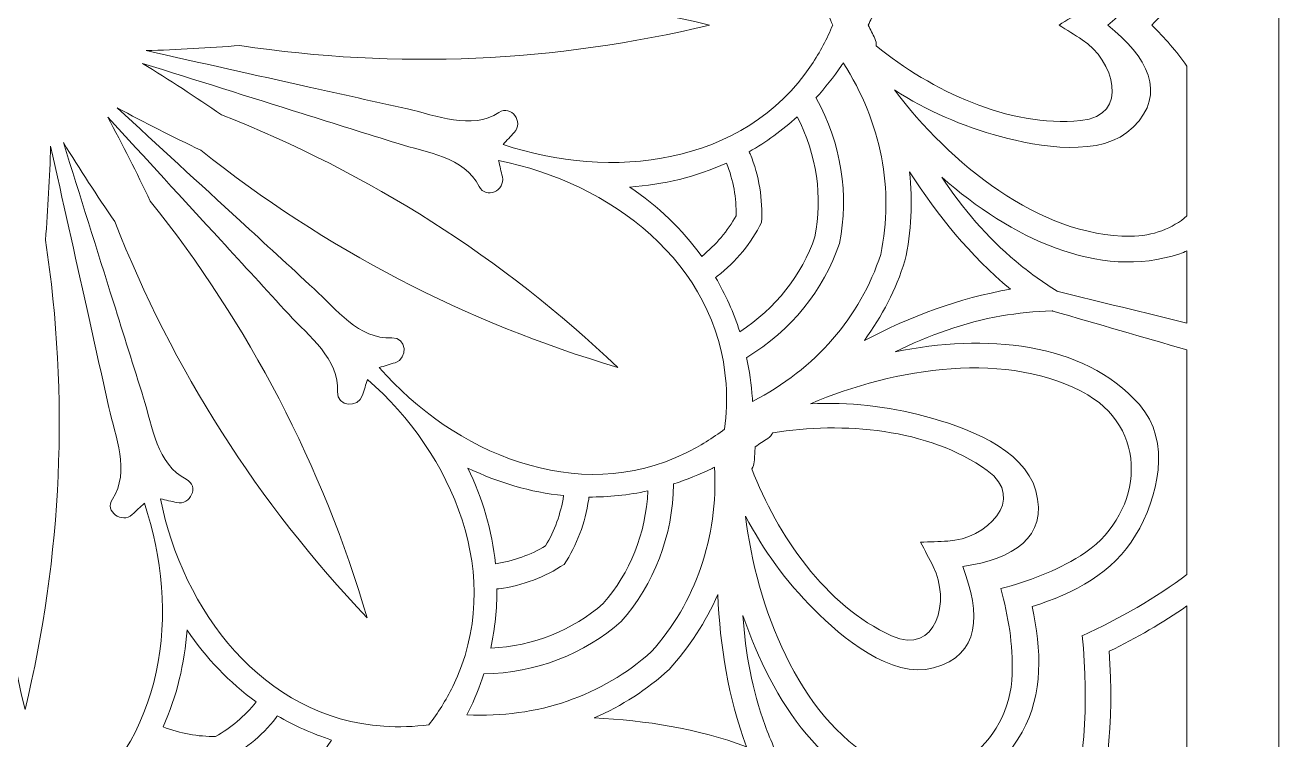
# Model space of a CAD drawing. Extents: x -175 to 692, y -400 to 112.
# Drawn here: x 406.6 to 488.4, y -159.9 to -113.3 of the extents above; entities that cross this region are included whole.
import ezdxf

# ---------------------------------------------------------------- set-up
doc = ezdxf.new("R2010")
doc.units = 0
doc.header["$MEASUREMENT"] = 0
doc.layers.add('Layer 1', color=7, linetype='Continuous', lineweight=0)

msp = doc.modelspace()

# ---------------------------------------------------------------- linework, layer by layer
at = {"layer": 'Layer 1'}
for points, knots in [([(477.9548339843749, -31.52850341796875), (477.9548339843749, -31.52850341796875), (476.6378173828124, -31.52850341796875), (476.6378173828124, -31.52850341796875), (476.6378173828124, -31.52850341796875), (471.6751708984374, -31.52850341796875), (471.6751708984374, -31.52850341796875), (471.6751708984374, -31.52850341796875), (470.9760131835937, -31.52850341796875), (470.9760131835937, -31.52850341796875), (470.9760131835937, -31.52850341796875), (465.9009399414062, -31.52850341796875), (465.9009399414062, -31.52850341796875), (465.9009399414062, -31.52850341796875), (464.5816040039062, -31.52850341796875), (464.5816040039062, -31.52850341796875), (464.5816040039062, -31.52850341796875), (464.1192016601562, -31.52850341796875), (464.1192016601562, -31.52850341796875), (464.1192016601562, -31.52850341796875), (462.3040161132812, -31.52850341796875), (462.3040161132812, -31.52850341796875), (462.3040161132812, -31.52850341796875), (461.60302734375, -31.52850341796875), (461.60302734375, -31.52850341796875), (461.60302734375, -31.52850341796875), (460.1153564453125, -31.52850341796875), (460.1153564453125, -31.52850341796875), (460.1153564453125, -31.52850341796875), (448.224853515625, -31.52850341796875), (448.224853515625, -31.52850341796875), (448.224853515625, -31.52850341796875), (445.6570434570312, -31.52850341796875), (445.6570434570312, -31.52850341796875), (445.6570434570312, -31.52850341796875), (437.7410278320312, -31.52850341796875), (437.7410278320312, -31.52850341796875), (437.7410278320312, -31.52850341796875), (431.7557373046875, -31.52850341796875), (431.7557373046875, -31.52850341796875), (431.7557373046875, -31.52850341796875), (429.1141967773437, -31.52850341796875), (429.1141967773437, -31.52850341796875), (429.1141967773437, -31.52850341796875), (427.935546875, -31.52850341796875), (427.935546875, -31.52850341796875), (427.935546875, -31.52850341796875), (426.8157348632812, -31.52850341796875), (426.8157348632812, -31.52850341796875), (426.8157348632812, -31.52850341796875), (424.8716430664062, -31.52850341796875), (424.8716430664062, -31.52850341796875), (424.8716430664062, -31.52850341796875), (409.9508666992187, -31.52850341796875), (409.9508666992187, -31.52850341796875), (409.9508666992187, -31.52850341796875), (406.7953491210937, -31.52850341796875), (406.7953491210937, -31.52850341796875), (406.7953491210937, -31.52850341796875), (406.4332885742187, -31.52850341796875), (406.4332885742187, -31.52850341796875), (406.4332885742187, -31.52850341796875), (403.27783203125, -31.52850341796875), (403.27783203125, -31.52850341796875), (403.27783203125, -31.52850341796875), (388.3571166992187, -31.52850341796875), (388.3571166992187, -31.52850341796875), (388.3571166992187, -31.52850341796875), (386.4130249023438, -31.52850341796875), (386.4130249023438, -31.52850341796875), (386.4130249023438, -31.52850341796875), (385.2931518554687, -31.52850341796875), (385.2931518554687, -31.52850341796875), (385.2931518554687, -31.52850341796875), (384.114501953125, -31.52850341796875), (384.114501953125, -31.52850341796875), (384.114501953125, -31.52850341796875), (381.472900390625, -31.52850341796875), (381.472900390625, -31.52850341796875), (381.472900390625, -31.52850341796875), (375.4876098632812, -31.52850341796875), (375.4876098632812, -31.52850341796875), (375.4876098632812, -31.52850341796875), (367.5716552734375, -31.52850341796875), (367.5716552734375, -31.52850341796875), (367.5716552734375, -31.52850341796875), (365.0037841796875, -31.52850341796875), (365.0037841796875, -31.52850341796875), (365.0037841796875, -31.52850341796875), (353.1133422851563, -31.52850341796875), (353.1133422851563, -31.52850341796875), (353.1133422851563, -31.52850341796875), (351.6256713867187, -31.52850341796875), (351.6256713867187, -31.52850341796875), (351.6256713867187, -31.52850341796875), (350.9246215820312, -31.52850341796875), (350.9246215820312, -31.52850341796875), (350.9246215820312, -31.52850341796875), (349.1094360351563, -31.52850341796875), (349.1094360351563, -31.52850341796875), (349.1094360351563, -31.52850341796875), (348.6470336914063, -31.52850341796875), (348.6470336914063, -31.52850341796875), (348.6470336914063, -31.52850341796875), (347.3279418945312, -31.52850341796875), (347.3279418945312, -31.52850341796875), (347.3279418945312, -31.52850341796875), (342.2523803710938, -31.52850341796875), (342.2523803710938, -31.52850341796875), (342.2523803710938, -31.52850341796875), (341.5540771484375, -31.52850341796875), (341.5540771484375, -31.52850341796875), (341.5540771484375, -31.52850341796875), (336.590576171875, -31.52850341796875), (336.590576171875, -31.52850341796875), (336.590576171875, -31.52850341796875), (335.2736206054688, -31.52850341796875), (335.2736206054688, -31.52850341796875), (335.2736206054688, -31.52850341796875), (324.8226318359375, -31.52850341796875), (324.8226318359375, -31.52850341796875), (324.8226318359375, -31.52850341796875), (324.8226318359375, -41.98126220703125), (324.8226318359375, -41.98126220703125), (324.8226318359375, -41.98126220703125), (324.8226318359375, -43.29833984375), (324.8226318359375, -43.29833984375), (324.8226318359375, -43.29833984375), (324.8226318359375, -48.26263427734375), (324.8226318359375, -48.26263427734375), (324.8226318359375, -48.26263427734375), (324.8226318359375, -48.95550537109375), (324.8226318359375, -48.95550537109375), (324.8226318359375, -48.95550537109375), (324.8226318359375, -54.03546142578125), (324.8226318359375, -54.03546142578125), (324.8226318359375, -54.03546142578125), (324.8226318359375, -55.363525390625), (324.8226318359375, -55.363525390625), (324.8226318359375, -55.363525390625), (324.8226318359375, -55.8160400390625), (324.8226318359375, -55.8160400390625), (324.8226318359375, -55.8160400390625), (324.8226318359375, -57.63134765625), (324.8226318359375, -57.63134765625), (324.8226318359375, -57.63134765625), (324.8226318359375, -58.333740234375), (324.8226318359375, -58.333740234375), (324.8226318359375, -58.333740234375), (324.8226318359375, -59.8214111328125), (324.8226318359375, -59.8214111328125), (324.8226318359375, -59.8214111328125), (324.8226318359375, -71.71142578125), (324.8226318359375, -71.71142578125), (324.8226318359375, -71.71142578125), (324.8226318359375, -74.27880859375), (324.8226318359375, -74.27880859375), (324.8226318359375, -74.27880859375), (324.8226318359375, -82.191162109375), (324.8226318359375, -82.191162109375), (324.8226318359375, -82.191162109375), (324.8226318359375, -88.18408203125001), (324.8226318359375, -88.18408203125001), (324.8226318359375, -88.18408203125001), (324.8226318359375, -90.822265625), (324.8226318359375, -90.822265625), (324.8226318359375, -90.822265625), (324.8226318359375, -92.00097656249999), (324.8226318359375, -92.00097656249999), (324.8226318359375, -92.00097656249999), (324.8226318359375, -93.11944580078124), (324.8226318359375, -93.11944580078124), (324.8226318359375, -93.11944580078124), (324.8226318359375, -95.06341552734374), (324.8226318359375, -95.06341552734374), (324.8226318359375, -95.06341552734374), (324.8226318359375, -109.98779296875), (324.8226318359375, -109.98779296875), (324.8226318359375, -109.98779296875), (324.8226318359375, -113.1428833007812), (324.8226318359375, -113.1428833007812), (324.8226318359375, -113.1428833007812), (324.8226318359375, -113.5004272460937), (324.8226318359375, -113.5004272460937), (324.8226318359375, -113.5004272460937), (324.8226318359375, -116.6556396484375), (324.8226318359375, -116.6556396484375), (324.8226318359375, -116.6556396484375), (324.8226318359375, -131.5799560546875), (324.8226318359375, -131.5799560546875), (324.8226318359375, -131.5799560546875), (324.8226318359375, -133.5239868164062), (324.8226318359375, -133.5239868164062), (324.8226318359375, -133.5239868164062), (324.8226318359375, -134.6424560546875), (324.8226318359375, -134.6424560546875), (324.8226318359375, -134.6424560546875), (324.8226318359375, -135.8212280273437), (324.8226318359375, -135.8212280273437), (324.8226318359375, -135.8212280273437), (324.8226318359375, -138.4593505859375), (324.8226318359375, -138.4593505859375), (324.8226318359375, -138.4593505859375), (324.8226318359375, -144.4522094726562), (324.8226318359375, -144.4522094726562), (324.8226318359375, -144.4522094726562), (324.8226318359375, -152.3645629882812), (324.8226318359375, -152.3645629882812), (324.8226318359375, -152.3645629882812), (324.8226318359375, -154.9320068359375), (324.8226318359375, -154.9320068359375), (324.8226318359375, -154.9320068359375), (324.8226318359375, -166.822021484375), (324.8226318359375, -166.822021484375), (324.8226318359375, -166.822021484375), (324.8226318359375, -168.3095703125), (324.8226318359375, -168.3095703125), (324.8226318359375, -168.3095703125), (324.8226318359375, -169.0120849609375), (324.8226318359375, -169.0120849609375), (324.8226318359375, -169.0120849609375), (324.8226318359375, -170.8272094726562), (324.8226318359375, -170.8272094726562), (324.8226318359375, -170.8272094726562), (324.8226318359375, -171.2891845703125), (324.8226318359375, -171.2891845703125), (324.8226318359375, -171.2891845703125), (324.8226318359375, -172.6072998046875), (324.8226318359375, -172.6072998046875), (324.8226318359375, -172.6072998046875), (324.8226318359375, -177.6876831054687), (324.8226318359375, -177.6876831054687), (324.8226318359375, -177.6876831054687), (324.8226318359375, -178.380615234375), (324.8226318359375, -178.380615234375), (324.8226318359375, -178.380615234375), (324.8226318359375, -183.34521484375), (324.8226318359375, -183.34521484375), (324.8226318359375, -183.34521484375), (324.8226318359375, -184.6723022460937), (324.8226318359375, -184.6723022460937), (324.8226318359375, -184.6723022460937), (324.8226318359375, -195.1185302734375), (324.8226318359375, -195.1185302734375), (324.8226318359375, -195.1185302734375), (335.273681640625, -195.1185302734375), (335.273681640625, -195.1185302734375), (335.273681640625, -195.1185302734375), (336.590576171875, -195.1185302734375), (336.590576171875, -195.1185302734375), (336.590576171875, -195.1185302734375), (341.551025390625, -195.1185302734375), (341.551025390625, -195.1185302734375), (341.551025390625, -195.1185302734375), (342.2598266601562, -195.1185302734375), (342.2598266601562, -195.1185302734375), (342.2598266601562, -195.1185302734375), (347.3278198242188, -195.1185302734375), (347.3278198242188, -195.1185302734375), (347.3278198242188, -195.1185302734375), (348.6467895507812, -195.1185302734375), (348.6467895507812, -195.1185302734375), (348.6467895507812, -195.1185302734375), (349.1112060546875, -195.1185302734375), (349.1112060546875, -195.1185302734375), (349.1112060546875, -195.1185302734375), (350.9263305664063, -195.1185302734375), (350.9263305664063, -195.1185302734375), (350.9263305664063, -195.1185302734375), (351.623779296875, -195.1185302734375), (351.623779296875, -195.1185302734375), (351.623779296875, -195.1185302734375), (353.1114501953125, -195.1185302734375), (353.1114501953125, -195.1185302734375), (353.1114501953125, -195.1185302734375), (365.0033569335938, -195.1185302734375), (365.0033569335938, -195.1185302734375), (365.0033569335938, -195.1185302734375), (367.5719604492187, -195.1185302734375), (367.5719604492187, -195.1185302734375), (367.5719604492187, -195.1185302734375), (375.496826171875, -195.1185302734375), (375.496826171875, -195.1185302734375), (375.496826171875, -195.1185302734375), (381.4638061523437, -195.1185302734375), (381.4638061523437, -195.1185302734375), (381.4638061523437, -195.1185302734375), (384.1137084960937, -195.1185302734375), (384.1137084960937, -195.1185302734375), (384.1137084960937, -195.1185302734375), (385.2919921875, -195.1185302734375), (385.2919921875, -195.1185302734375), (385.2919921875, -195.1185302734375), (386.4151000976562, -195.1185302734375), (386.4151000976562, -195.1185302734375), (386.4151000976562, -195.1185302734375), (388.3595581054688, -195.1185302734375), (388.3595581054688, -195.1185302734375), (388.3595581054688, -195.1185302734375), (403.2716674804687, -195.1185302734375), (403.2716674804687, -195.1185302734375), (403.2716674804687, -195.1185302734375), (406.4277954101562, -195.1185302734375), (406.4277954101562, -195.1185302734375), (406.4277954101562, -195.1185302734375), (406.8008422851562, -195.1185302734375), (406.8008422851562, -195.1185302734375), (406.8008422851562, -195.1185302734375), (409.9569702148437, -195.1185302734375), (409.9569702148437, -195.1185302734375), (409.9569702148437, -195.1185302734375), (424.8692016601562, -195.1185302734375), (424.8692016601562, -195.1185302734375), (424.8692016601562, -195.1185302734375), (426.8136596679688, -195.1185302734375), (426.8136596679688, -195.1185302734375), (426.8136596679688, -195.1185302734375), (427.9366455078124, -195.1185302734375), (427.9366455078124, -195.1185302734375), (427.9366455078124, -195.1185302734375), (429.1150512695312, -195.1185302734375), (429.1150512695312, -195.1185302734375), (429.1150512695312, -195.1185302734375), (431.7648315429687, -195.1185302734375), (431.7648315429687, -195.1185302734375), (431.7648315429687, -195.1185302734375), (437.7318725585937, -195.1185302734375), (437.7318725585937, -195.1185302734375), (437.7318725585937, -195.1185302734375), (445.65673828125, -195.1185302734375), (445.65673828125, -195.1185302734375), (445.65673828125, -195.1185302734375), (448.2252807617187, -195.1185302734375), (448.2252807617187, -195.1185302734375), (448.2252807617187, -195.1185302734375), (460.1172485351562, -195.1185302734375), (460.1172485351562, -195.1185302734375), (460.1172485351562, -195.1185302734375), (461.6049194335937, -195.1185302734375), (461.6049194335937, -195.1185302734375), (461.6049194335937, -195.1185302734375), (462.3023071289062, -195.1185302734375), (462.3023071289062, -195.1185302734375), (462.3023071289062, -195.1185302734375), (464.1175537109375, -195.1185302734375), (464.1175537109375, -195.1185302734375), (464.1175537109375, -195.1185302734375), (464.5819091796875, -195.1185302734375), (464.5819091796875, -195.1185302734375), (464.5819091796875, -195.1185302734375), (465.9010620117187, -195.1185302734375), (465.9010620117187, -195.1185302734375), (465.9010620117187, -195.1185302734375), (470.9685668945312, -195.1185302734375), (470.9685668945312, -195.1185302734375), (470.9685668945312, -195.1185302734375), (471.6782836914062, -195.1185302734375), (471.6782836914062, -195.1185302734375), (471.6782836914062, -195.1185302734375), (476.6381225585937, -195.1185302734375), (476.6381225585937, -195.1185302734375), (476.6381225585937, -195.1185302734375), (477.955078125, -195.1185302734375), (477.955078125, -195.1185302734375), (477.955078125, -195.1185302734375), (488.4126586914062, -195.1185302734375), (488.4126586914062, -195.1185302734375), (488.4126586914062, -195.1185302734375), (488.4126586914062, -184.671875), (488.4126586914062, -184.671875), (488.4126586914062, -184.671875), (488.4126586914062, -183.3447875976562), (488.4126586914062, -183.3447875976562), (488.4126586914062, -183.3447875976562), (488.4126586914062, -178.3880004882812), (488.4126586914062, -178.3880004882812), (488.4126586914062, -178.3880004882812), (488.4126586914062, -177.67431640625), (488.4126586914062, -177.67431640625), (488.4126586914062, -177.67431640625), (488.4126586914062, -172.6073608398437), (488.4126586914062, -172.6073608398437), (488.4126586914062, -172.6073608398437), (488.4126586914062, -171.2896118164062), (488.4126586914062, -171.2896118164062), (488.4126586914062, -171.2896118164062), (488.4126586914062, -170.82421875), (488.4126586914062, -170.82421875), (488.4126586914062, -170.82421875), (488.4126586914062, -169.009033203125), (488.4126586914062, -169.009033203125), (488.4126586914062, -169.009033203125), (488.4126586914062, -168.3130493164062), (488.4126586914062, -168.3130493164062), (488.4126586914062, -168.3130493164062), (488.4126586914062, -166.8253784179687), (488.4126586914062, -166.8253784179687), (488.4126586914062, -166.8253784179687), (488.4126586914062, -154.932861328125), (488.4126586914062, -154.932861328125), (488.4126586914062, -154.932861328125), (488.4126586914062, -152.364013671875), (488.4126586914062, -152.364013671875), (488.4126586914062, -152.364013671875), (488.4126586914062, -144.4352416992187), (488.4126586914062, -144.4352416992187), (488.4126586914062, -144.4352416992187), (488.4126586914062, -138.4760131835937), (488.4126586914062, -138.4760131835937), (488.4126586914062, -138.4760131835937), (488.4126586914062, -135.8226928710937), (488.4126586914062, -135.8226928710937), (488.4126586914062, -135.8226928710937), (488.4126586914062, -134.64453125), (488.4126586914062, -134.64453125), (488.4126586914062, -134.64453125), (488.4126586914062, -133.5202026367187), (488.4126586914062, -133.5202026367187), (488.4126586914062, -133.5202026367187), (488.4126586914062, -131.5755004882812), (488.4126586914062, -131.5755004882812), (488.4126586914062, -131.5755004882812), (488.4126586914062, -116.6668701171875), (488.4126586914062, -116.6668701171875), (488.4126586914062, -116.6668701171875), (488.4126586914062, -113.5104370117187), (488.4126586914062, -113.5104370117187), (488.4126586914062, -113.5104370117187), (488.4126586914062, -113.1329956054687), (488.4126586914062, -113.1329956054687), (488.4126586914062, -113.1329956054687), (488.4126586914062, -109.9765625), (488.4126586914062, -109.9765625), (488.4126586914062, -109.9765625), (488.4126586914062, -95.06787109375), (488.4126586914062, -95.06787109375), (488.4126586914062, -95.06787109375), (488.4126586914062, -93.12322998046875), (488.4126586914062, -93.12322998046875), (488.4126586914062, -93.12322998046875), (488.4126586914062, -91.9989013671875), (488.4126586914062, -91.9989013671875), (488.4126586914062, -91.9989013671875), (488.4126586914062, -90.82073974609375), (488.4126586914062, -90.82073974609375), (488.4126586914062, -90.82073974609375), (488.4126586914062, -88.16741943359375), (488.4126586914062, -88.16741943359375), (488.4126586914062, -88.16741943359375), (488.4126586914062, -82.20812988281251), (488.4126586914062, -82.20812988281251), (488.4126586914062, -82.20812988281251), (488.4126586914062, -74.27935791015625), (488.4126586914062, -74.27935791015625), (488.4126586914062, -74.27935791015625), (488.4126586914062, -71.71051025390625), (488.4126586914062, -71.71051025390625), (488.4126586914062, -71.71051025390625), (488.4126586914062, -59.8179931640625), (488.4126586914062, -59.8179931640625), (488.4126586914062, -59.8179931640625), (488.4126586914062, -58.330322265625), (488.4126586914062, -58.330322265625), (488.4126586914062, -58.330322265625), (488.4126586914062, -57.6343994140625), (488.4126586914062, -57.6343994140625), (488.4126586914062, -57.6343994140625), (488.4126586914062, -55.81915283203125), (488.4126586914062, -55.81915283203125), (488.4126586914062, -55.81915283203125), (488.4126586914062, -55.36328125), (488.4126586914062, -55.36328125), (488.4126586914062, -55.36328125), (488.4126586914062, -54.03515625), (488.4126586914062, -54.03515625), (488.4126586914062, -54.03515625), (488.4126586914062, -48.96923828125), (488.4126586914062, -48.96923828125), (488.4126586914062, -48.96923828125), (488.4126586914062, -48.2552490234375), (488.4126586914062, -48.2552490234375), (488.4126586914062, -48.2552490234375), (488.4126586914062, -43.29779052734375), (488.4126586914062, -43.29779052734375), (488.4126586914062, -43.29779052734375), (488.4126586914062, -41.98138427734375), (488.4126586914062, -41.98138427734375), (488.4126586914062, -41.98138427734375), (488.4126586914062, -31.52850341796875), (488.4126586914062, -31.52850341796875), (488.4126586914062, -31.52850341796875), (477.9548339843749, -31.52850341796875), (477.9548339843749, -31.52850341796875)], [0, 0, 0, 0, 1, 1, 1, 2, 2, 2, 3, 3, 3, 4, 4, 4, 5, 5, 5, 6, 6, 6, 7, 7, 7, 8, 8, 8, 9, 9, 9, 10, 10, 10, 11, 11, 11, 12, 12, 12, 13, 13, 13, 14, 14, 14, 15, 15, 15, 16, 16, 16, 17, 17, 17, 18, 18, 18, 19, 19, 19, 20, 20, 20, 21, 21, 21, 22, 22, 22, 23, 23, 23, 24, 24, 24, 25, 25, 25, 26, 26, 26, 27, 27, 27, 28, 28, 28, 29, 29, 29, 30, 30, 30, 31, 31, 31, 32, 32, 32, 33, 33, 33, 34, 34, 34, 35, 35, 35, 36, 36, 36, 37, 37, 37, 38, 38, 38, 39, 39, 39, 40, 40, 40, 41, 41, 41, 42, 42, 42, 43, 43, 43, 44, 44, 44, 45, 45, 45, 46, 46, 46, 47, 47, 47, 48, 48, 48, 49, 49, 49, 50, 50, 50, 51, 51, 51, 52, 52, 52, 53, 53, 53, 54, 54, 54, 55, 55, 55, 56, 56, 56, 57, 57, 57, 58, 58, 58, 59, 59, 59, 60, 60, 60, 61, 61, 61, 62, 62, 62, 63, 63, 63, 64, 64, 64, 65, 65, 65, 66, 66, 66, 67, 67, 67, 68, 68, 68, 69, 69, 69, 70, 70, 70, 71, 71, 71, 72, 72, 72, 73, 73, 73, 74, 74, 74, 75, 75, 75, 76, 76, 76, 77, 77, 77, 78, 78, 78, 79, 79, 79, 80, 80, 80, 81, 81, 81, 82, 82, 82, 83, 83, 83, 84, 84, 84, 85, 85, 85, 86, 86, 86, 87, 87, 87, 88, 88, 88, 89, 89, 89, 90, 90, 90, 91, 91, 91, 92, 92, 92, 93, 93, 93, 94, 94, 94, 95, 95, 95, 96, 96, 96, 97, 97, 97, 98, 98, 98, 99, 99, 99, 100, 100, 100, 101, 101, 101, 102, 102, 102, 103, 103, 103, 104, 104, 104, 105, 105, 105, 106, 106, 106, 107, 107, 107, 108, 108, 108, 109, 109, 109, 110, 110, 110, 111, 111, 111, 112, 112, 112, 113, 113, 113, 114, 114, 114, 115, 115, 115, 116, 116, 116, 117, 117, 117, 118, 118, 118, 119, 119, 119, 120, 120, 120, 121, 121, 121, 122, 122, 122, 123, 123, 123, 124, 124, 124, 125, 125, 125, 126, 126, 126, 127, 127, 127, 128, 128, 128, 129, 129, 129, 130, 130, 130, 131, 131, 131, 132, 132, 132, 133, 133, 133, 134, 134, 134, 135, 135, 135, 136, 136, 136, 137, 137, 137, 138, 138, 138, 139, 139, 139, 140, 140, 140, 141, 141, 141, 142, 142, 142, 143, 143, 143, 144, 144, 144, 145, 145, 145, 146, 146, 146, 147, 147, 147, 148, 148, 148, 149, 149, 149, 150, 150, 150, 151, 151, 151, 152, 152, 152, 153, 153, 153, 154, 154, 154, 155, 155, 155, 156, 156, 156, 157, 157, 157, 158, 158, 158, 159, 159, 159, 160, 160, 160, 161, 161, 161, 162, 162, 162, 163, 163, 163, 164, 164, 164, 164]), ([(482.4126586914062, -110.6497192382812), (481.72216796875, -111.606689453125), (480.9545288085937, -112.489990234375), (480.1238403320312, -113.3217163085937), (480.9545288085937, -114.1534423828125), (481.7222290039062, -115.0367431640625), (482.4126586914062, -115.9937133789062), (482.4126586914062, -115.9937133789062), (482.4126586914062, -125.7673950195312), (482.4126586914062, -125.7673950195312), (481.4745483398437, -126.5785522460937), (480.2290649414062, -127.0836181640625), (478.7180786132812, -127.0925903320312), (472.8123168945312, -127.127685546875), (466.9063110351562, -122.3095092773437), (463.3298950195312, -117.551025390625), (465.449951171875, -118.9058227539062), (467.7344970703124, -119.9160766601562), (470.2413940429687, -120.5889282226562), (472.6907958984375, -121.2464599609375), (476.8585815429687, -122.0346069335937), (478.9056396484375, -119.987548828125), (481.1510009765624, -117.7421875), (479.8173217773437, -115.3961181640625), (477.2499389648437, -113.3217163085937), (479.8173217773437, -111.247314453125), (481.1510009765624, -108.9011840820312), (478.9056396484375, -106.6558227539062), (476.8585815429687, -104.6088256835937), (472.6907958984375, -105.39697265625), (470.2413940429687, -106.054443359375), (467.7344970703124, -106.7273559570312), (465.4500732421874, -107.737548828125), (463.3298950195312, -109.0923461914062), (466.9064331054687, -104.3338012695312), (472.8123168945312, -99.5157470703125), (478.7180786132812, -99.55078125), (480.2290649414062, -99.55975341796875), (481.4745483398437, -100.0648193359375), (482.4126586914062, -100.8759765625), (482.4126586914062, -100.8759765625), (482.4126586914062, -110.6497192382812), (482.4126586914062, -110.6497192382812)], [0, 0, 0, 0, 1, 1, 1, 2, 2, 2, 3, 3, 3, 4, 4, 4, 5, 5, 5, 6, 6, 6, 7, 7, 7, 8, 8, 8, 9, 9, 9, 10, 10, 10, 11, 11, 11, 12, 12, 12, 13, 13, 13, 14, 14, 14, 14]), ([(437.80126953125, -121.105224609375), (438.0451049804687, -120.8433837890625), (438.2890624999999, -120.58154296875), (438.5330200195312, -120.3197021484375), (439.1541137695312, -119.6529541015625), (438.342529296875, -118.487548828125), (437.5308837890624, -119.02099609375), (435.7377929687499, -120.1995849609375), (433.417236328125, -119.2067260742187), (431.5557861328125, -118.7918090820312), (429.4220581054687, -118.3161010742187), (427.2883911132812, -117.8405151367187), (425.1546020507812, -117.3648071289062), (421.6053466796875, -116.5736083984375), (418.0560913085937, -115.782470703125), (414.5068359375, -114.9912719726562), (416.5546875, -114.9291381835937), (418.598388671875, -114.8154907226562), (420.6376953124999, -114.6578979492187), (430.8541870117188, -116.2020263671875), (441.2256469726562, -115.7495727539062), (451.2588500976562, -113.3217163085937), (441.2256469726562, -110.8938598632812), (430.8543090820312, -110.4414672851562), (420.6377563476562, -111.9855346679687), (418.598388671875, -111.8280029296875), (416.5546875, -111.7142944335937), (414.5068359375, -111.6521606445312), (418.0560913085937, -110.8609619140625), (421.6053466796875, -110.0697631835937), (425.1546020507812, -109.278564453125), (427.2883911132812, -108.8029174804687), (429.4220581054687, -108.3272705078125), (431.5557861328125, -107.8516235351562), (433.417236328125, -107.4366455078125), (435.7377929687499, -106.44384765625), (437.5308837890624, -107.6224365234375), (438.342529296875, -108.1558227539062), (439.1541137695312, -106.9904174804687), (438.5330200195312, -106.32373046875), (438.2890624999999, -106.0618896484375), (438.0451049804687, -105.800048828125), (437.80126953125, -105.5382080078125), (444.7754516601562, -103.1542358398437), (453.5026245117187, -104.1380004882812), (457.9213256835937, -110.7256469726562), (458.47802734375, -111.5557250976562), (458.9338989257812, -112.427978515625), (459.3056030273437, -113.3217163085937), (458.9338989257812, -114.2154541015625), (458.47802734375, -115.087646484375), (457.9213256835937, -115.9177856445312), (453.5026245117187, -122.5054321289062), (444.7754516601562, -123.4891357421875), (437.80126953125, -121.105224609375)], [0, 0, 0, 0, 1, 1, 1, 2, 2, 2, 3, 3, 3, 4, 4, 4, 5, 5, 5, 6, 6, 6, 7, 7, 7, 8, 8, 8, 9, 9, 9, 10, 10, 10, 11, 11, 11, 12, 12, 12, 13, 13, 13, 14, 14, 14, 15, 15, 15, 16, 16, 16, 17, 17, 17, 18, 18, 18, 18]), ([(474.0718383789062, -113.3217163085937), (474.5783081054687, -113.636962890625), (475.0803833007812, -113.959228515625), (475.58203125, -114.28173828125), (477.6323242187499, -115.5995483398437), (478.7301635742188, -119.2288208007812), (475.4825439453124, -119.5490112304687), (470.7787475585937, -120.0127563476562), (465.7395629882812, -117.59765625), (462.1423950195312, -114.6809692382812), (462.15087890625, -114.5222778320312), (462.1304321289062, -114.3595581054687), (462.0548706054687, -114.20703125), (461.9086914062499, -113.91259765625), (461.7626953124999, -113.6181030273437), (461.6165161132812, -113.3236694335937), (461.6161499023437, -113.3228759765625), (461.615234375, -113.322509765625), (461.6149291992187, -113.3217163085937), (461.615234375, -113.3209228515625), (461.6161499023437, -113.320556640625), (461.6165161132812, -113.3197631835937), (461.7626953124999, -113.0253295898437), (461.9086914062499, -112.7308349609375), (462.0548706054687, -112.4364013671875), (462.1304321289062, -112.2838745117187), (462.15087890625, -112.1211547851562), (462.1423950195312, -111.9624633789062), (465.7395629882812, -109.0457763671875), (470.7787475585937, -106.6306762695312), (475.4825439453124, -107.0944213867187), (478.7301635742188, -107.41455078125), (477.6323242187499, -111.0438232421875), (475.58203125, -112.3616943359375), (475.0803833007812, -112.6841430664062), (474.5781860351562, -113.0064697265625), (474.0716552734375, -113.3217163085937), (474.0716552734375, -113.3217163085937), (474.0718383789062, -113.3217163085937), (474.0718383789062, -113.3217163085937)], [0, 0, 0, 0, 1, 1, 1, 2, 2, 2, 3, 3, 3, 4, 4, 4, 5, 5, 5, 6, 6, 6, 7, 7, 7, 8, 8, 8, 9, 9, 9, 10, 10, 10, 11, 11, 11, 12, 12, 12, 13, 13, 13, 13]), ([(452.2520141601562, -139.670654296875), (451.48291015625, -140.2591552734375), (450.6471557617187, -140.7827758789062), (449.7494506835937, -141.2234497070312), (442.6279296875, -144.7197265625), (434.5682983398437, -141.2122192382812), (429.7205810546874, -135.6590576171875), (430.0662841796874, -135.5532836914062), (430.4119873046874, -135.4473266601562), (430.7576904296874, -135.3414916992187), (431.62890625, -135.0745849609375), (431.5087890625, -133.6596069335937), (430.5392456054687, -133.7156982421875), (428.3970947265625, -133.83984375), (426.8837890624999, -131.81982421875), (425.4791870117187, -130.5297241210937), (423.8692016601562, -129.0509033203125), (422.2590942382812, -127.5720825195312), (420.6491088867187, -126.09326171875), (417.970947265625, -123.6334838867187), (415.2928466796875, -121.1736450195312), (412.6146850585937, -118.7138671875), (414.419189453125, -119.6839599609375), (416.2459716796875, -120.6072998046875), (418.0908203125, -121.4905395507812), (426.1665649414062, -127.9360961914062), (435.3745727539062, -132.7300415039062), (445.2775878906249, -135.6439819335937), (445.2775878906249, -135.6439819335937), (445.2775878906249, -135.6438598632812), (445.2775878906249, -135.6438598632812), (437.8025512695312, -128.5247802734375), (429.0469970703124, -122.9473266601562), (419.42724609375, -119.1763305664062), (417.7398681640625, -118.0202026367187), (416.0267333984375, -116.8998413085937), (414.2843017578124, -115.8220825195312), (417.7536010742187, -116.9115600585937), (421.222900390625, -118.0009155273437), (424.6921997070312, -119.0903930664062), (426.7779541015625, -119.7453002929687), (428.8636474609375, -120.4002685546875), (430.9493408203125, -121.0552368164062), (432.7687988281249, -121.6265869140625), (435.2749633789062, -121.9270629882812), (436.2385864257812, -123.84423828125), (436.6746826171874, -124.7120361328125), (437.960205078125, -124.1085815429687), (437.7557373046875, -123.2205810546875), (437.674560546875, -122.8682250976562), (437.5933837890625, -122.5159301757812), (437.5122680664062, -122.1636352539062), (444.7451171875, -123.5852661132812), (451.8126220703124, -128.8114013671875), (452.3454589843749, -136.7269287109375), (452.4125976562499, -137.7241821289062), (452.3712768554687, -138.7074584960937), (452.2462768554687, -139.6673583984375), (452.2462768554687, -139.6673583984375), (452.2520141601562, -139.670654296875), (452.2520141601562, -139.670654296875)], [0, 0, 0, 0, 1, 1, 1, 2, 2, 2, 3, 3, 3, 4, 4, 4, 5, 5, 5, 6, 6, 6, 7, 7, 7, 8, 8, 8, 9, 9, 9, 10, 10, 10, 11, 11, 11, 12, 12, 12, 13, 13, 13, 14, 14, 14, 15, 15, 15, 16, 16, 16, 17, 17, 17, 18, 18, 18, 19, 19, 19, 20, 20, 20, 20]), ([(454.0715942382812, -137.8640747070312), (454.0681762695312, -137.8009033203125), (454.0681762695312, -137.7384033203125), (454.0639648437499, -137.67529296875), (454.001953125, -136.7548828125), (453.8734741210937, -135.8639526367187), (453.68798828125, -135.0017700195312), (453.6898193359375, -135.0007934570312), (453.6915893554687, -135.0003051757812), (453.6933593749999, -134.9993286132812), (456.6063842773437, -133.252685546875), (458.7092895507812, -130.6177978515625), (459.74560546875, -127.5581665039062), (460.3779907226562, -124.3903198242187), (459.8742065429687, -121.0570068359375), (458.2247314453125, -118.087890625), (458.2209472656249, -118.0809326171875), (458.2159423828125, -118.0762329101562), (458.2119750976562, -118.0695190429687), (458.8037109375, -117.41552734375), (459.3696899414062, -116.721923828125), (459.8836669921874, -115.9556884765625), (459.9189453124999, -115.903076171875), (459.9501342773437, -115.8489379882812), (459.984619140625, -115.7960205078125), (462.4921875, -119.6652221679687), (463.3221435546874, -124.0911254882812), (462.4368286132813, -128.279296875), (461.1094970703125, -132.3490600585937), (458.1777954101562, -135.7669677734375), (454.0715942382812, -137.8640747070312)], [0, 0, 0, 0, 1, 1, 1, 2, 2, 2, 3, 3, 3, 4, 4, 4, 5, 5, 5, 6, 6, 6, 7, 7, 7, 8, 8, 8, 9, 9, 9, 10, 10, 10, 10]), ([(415.4562377929687, -144.2195434570312), (415.8085327148437, -144.30078125), (416.1609497070312, -144.3818359375), (416.5132446289062, -144.4630737304687), (417.4011840820312, -144.6675415039062), (418.0046997070312, -143.382080078125), (417.1369018554687, -142.9459228515625), (415.2196655273437, -141.9822387695312), (414.919189453125, -139.4761962890625), (414.3478393554687, -137.6566772460937), (413.6929321289062, -135.571044921875), (413.0379028320312, -133.4852294921875), (412.3829956054687, -131.3995971679687), (411.2935180664062, -127.9302368164062), (410.2041015624999, -124.4608764648437), (409.1146240234374, -120.9915161132812), (410.1923828124999, -122.7339477539062), (411.3126831054687, -124.4470825195312), (412.4688720703124, -126.1344604492187), (416.2399291992187, -135.7542114257812), (421.8173828124999, -144.5098266601562), (428.9365234375, -151.9849243164062), (428.9365234375, -151.9849243164062), (428.9365844726562, -151.9849243164062), (428.9365844726562, -151.9849243164062), (426.0226440429687, -142.0819702148437), (421.2286987304687, -132.8739624023437), (414.7832641601562, -124.7982788085937), (413.9000244140625, -122.9534301757812), (412.9766845703125, -121.1265869140625), (412.006591796875, -119.3221435546875), (414.4663696289062, -122.000244140625), (416.9261474609375, -124.6783447265625), (419.3859252929687, -127.3564453125), (420.8646850585937, -128.9664916992187), (422.3435058593749, -130.5765380859375), (423.8223266601562, -132.1865844726562), (425.1124267578124, -133.5911865234375), (427.1325073242187, -135.1044921875), (427.00830078125, -137.2466430664062), (426.9522094726562, -138.2161254882812), (428.3671875, -138.3363037109375), (428.6340942382812, -137.465087890625), (428.7399902343749, -137.119384765625), (428.8458862304687, -136.773681640625), (428.9517211914062, -136.427978515625), (434.5048217773437, -141.2756958007812), (438.0123291015625, -149.3353271484375), (434.5160522460937, -156.456787109375), (434.0753784179687, -157.3544311523437), (433.5518188476562, -158.1902465820312), (432.9632568359374, -158.9592895507812), (432.9632568359374, -158.9592895507812), (432.9598999023438, -158.9536743164062), (432.9598999023438, -158.9536743164062), (432.0000610351562, -159.0786743164062), (431.016845703125, -159.1199951171875), (430.01953125, -159.0527954101562), (422.1040649414062, -158.5199584960937), (416.8779296874999, -151.4525756835937), (415.4562377929687, -144.2195434570312)], [0, 0, 0, 0, 1, 1, 1, 2, 2, 2, 3, 3, 3, 4, 4, 4, 5, 5, 5, 6, 6, 6, 7, 7, 7, 8, 8, 8, 9, 9, 9, 10, 10, 10, 11, 11, 11, 12, 12, 12, 13, 13, 13, 14, 14, 14, 15, 15, 15, 16, 16, 16, 17, 17, 17, 18, 18, 18, 19, 19, 19, 20, 20, 20, 20]), ([(451.6571655273437, -129.7802734375), (451.6964111328125, -129.758056640625), (451.7357788085937, -129.7362670898437), (451.7738647460937, -129.7067260742187), (453.0181274414062, -128.7390747070312), (453.9868164062499, -127.5349731445312), (454.6573486328124, -126.19482421875), (454.7467651367187, -124.6989135742187), (454.5098876953125, -123.1717529296875), (453.9160766601562, -121.7116088867187), (453.8976440429687, -121.6663208007812), (453.8742065429687, -121.6270751953125), (453.8508911132812, -121.5877075195312), (454.9652099609375, -120.9572143554687), (456.0121459960937, -120.1868896484375), (456.9890747070312, -119.29833984375), (458.2743530273437, -121.7999267578125), (458.6524658203124, -124.5211791992187), (458.1467895507812, -127.1297607421875), (458.1467895507812, -127.1297607421875), (458.1467285156249, -127.1297607421875), (458.1467285156249, -127.1297607421875), (457.2819213867187, -129.6373901367187), (455.5980834960937, -131.8018798828125), (453.2404785156249, -133.3253173828125), (452.8388061523437, -132.0677490234375), (452.3067016601562, -130.8831176757812), (451.6571655273437, -129.7802734375)], [0, 0, 0, 0, 1, 1, 1, 2, 2, 2, 3, 3, 3, 4, 4, 4, 5, 5, 5, 6, 6, 6, 7, 7, 7, 8, 8, 8, 9, 9, 9, 9]), ([(398.8308715820313, -144.5086669921875), (399.0927124023437, -144.7525024414062), (399.3544921875, -144.9964599609375), (399.6163330078125, -145.2404174804687), (400.2830810546875, -145.8614501953125), (401.448486328125, -145.0499267578125), (400.9150390624999, -144.23828125), (399.7365112304688, -142.4451904296875), (400.7293090820312, -140.1246337890625), (401.1442871093749, -138.2631225585937), (401.6198730468749, -136.1294555664062), (402.0955810546874, -133.9956665039062), (402.5711669921874, -131.8619384765625), (403.3623657226562, -128.3126831054687), (404.153564453125, -124.763427734375), (404.9447631835937, -121.2142333984375), (405.0068969726562, -123.2620239257812), (405.12060546875, -125.3057861328125), (405.2781372070312, -127.3450927734375), (403.7340698242187, -137.5616455078125), (404.1864624023437, -147.9329833984375), (406.6143188476562, -157.9662475585937), (409.0422363281249, -147.9329833984375), (409.4945678710937, -137.5616455078125), (407.9505615234374, -127.3450927734375), (408.1080932617187, -125.3057861328125), (408.2218017578124, -123.2620239257812), (408.283935546875, -121.2142333984375), (409.0751342773437, -124.763427734375), (409.8662719726562, -128.3126831054687), (410.6574707031249, -131.8619384765625), (411.1331176757812, -133.9956665039062), (411.6087646484374, -136.1294555664062), (412.0844116210937, -138.2631225585937), (412.4993896484374, -140.1246337890625), (413.4921874999999, -142.4451904296875), (412.3136596679687, -144.23828125), (411.7802124023437, -145.0499267578125), (412.9456176757812, -145.8614501953125), (413.6123657226562, -145.2404174804687), (413.8742065429687, -144.9964599609375), (414.135986328125, -144.7525024414062), (414.3978271484375, -144.5086669921875), (416.7817993164062, -151.4828491210937), (415.7980346679687, -160.2099609375), (409.2103881835937, -164.6286010742187), (408.3803100585937, -165.1854248046875), (407.5081176757812, -165.6411743164062), (406.6143188476562, -166.012939453125), (405.7205810546874, -165.6411743164062), (404.848388671875, -165.1854248046875), (404.018310546875, -164.6286010742187), (397.4306030273437, -160.2099609375), (396.4468994140625, -151.4828491210937), (398.8308715820313, -144.5086669921875)], [0, 0, 0, 0, 1, 1, 1, 2, 2, 2, 3, 3, 3, 4, 4, 4, 5, 5, 5, 6, 6, 6, 7, 7, 7, 8, 8, 8, 9, 9, 9, 10, 10, 10, 11, 11, 11, 12, 12, 12, 13, 13, 13, 14, 14, 14, 15, 15, 15, 16, 16, 16, 17, 17, 17, 18, 18, 18, 18]), ([(450.7583618164062, -128.4071044921875), (449.4866943359375, -126.6467895507812), (447.8989868164062, -125.132080078125), (446.078125, -123.89599609375), (446.078125, -123.89599609375), (446.0548095703124, -123.8897705078125), (446.0548095703124, -123.8897705078125), (448.257568359375, -123.7315673828125), (450.3975219726562, -123.2178344726562), (452.3856811523437, -122.326171875), (452.8189697265625, -123.4527587890625), (453.0251464843749, -124.6119384765625), (453.0084228515625, -125.7529907226562), (452.4528198242187, -126.74853515625), (451.6956176757812, -127.6484375), (450.7583618164062, -128.4071044921875)], [0, 0, 0, 0, 1, 1, 1, 2, 2, 2, 3, 3, 3, 4, 4, 4, 5, 5, 5, 5]), ([(464.0158081054687, -128.702392578125), (464.4360351562499, -126.7907104492187), (464.5368041992187, -124.8311767578125), (464.3150634765625, -122.8887329101562), (466.1390380859375, -125.7280883789062), (468.2543334960937, -128.3424072265625), (470.9029541015625, -130.5477905273437), (470.9029541015625, -130.5477905273437), (470.9028930664062, -130.5477905273437), (470.9028930664062, -130.5477905273437), (467.5064086914062, -131.1334228515625), (464.367431640625, -132.3397827148437), (461.3681640624999, -133.88671875), (462.5313720703124, -132.3153076171875), (463.4238891601562, -130.5680541992187), (464.0158081054687, -128.702392578125)], [0, 0, 0, 0, 1, 1, 1, 2, 2, 2, 3, 3, 3, 4, 4, 4, 5, 5, 5, 5]), ([(482.4126586914062, -132.76611328125), (479.612548828125, -132.0755615234375), (476.8123779296875, -131.3849487304687), (474.01220703125, -130.6942749023437), (473.9926147460937, -130.689453125), (473.9747314453125, -130.6896362304687), (473.95556640625, -130.68603515625), (472.9943237304687, -130.084716796875), (472.0870361328125, -129.4255981445312), (471.2624511718749, -128.7402954101562), (469.3758544921875, -127.1721801757812), (467.7984619140625, -125.2855834960937), (466.4178466796875, -123.2450561523437), (470.8946533203125, -127.1768188476562), (476.6610717773438, -130.00048828125), (481.9444580078124, -128.2339477539062), (482.1071166992187, -128.1795654296875), (482.2612915039062, -128.114013671875), (482.4126586914062, -128.0450439453125), (482.4126586914062, -128.0450439453125), (482.4126586914062, -132.76611328125), (482.4126586914062, -132.76611328125)], [0, 0, 0, 0, 1, 1, 1, 2, 2, 2, 3, 3, 3, 4, 4, 4, 5, 5, 5, 6, 6, 6, 7, 7, 7, 7]), ([(456.2962646484375, -162.0657348632812), (456.2817382812499, -162.0517578125), (456.2661743164063, -162.0429077148437), (456.2513427734375, -162.0302734375), (455.7195434570312, -161.0288696289062), (455.2633666992187, -160.0044555664062), (454.8920288085937, -158.9987182617187), (454.0421752929687, -156.697265625), (453.619384765625, -154.2747192382812), (453.4439697265624, -151.8173217773437), (455.355224609375, -157.460693359375), (458.9371948242187, -162.7891845703125), (464.3959960937499, -163.901123046875), (467.53515625, -164.5405883789062), (470.2694091796875, -161.903076171875), (471.6563720703125, -159.4295043945312), (473.0485229492187, -156.9468994140625), (472.92578125, -154.0471801757812), (472.3065795898437, -151.2491455078125), (475.039306640625, -150.3864135742187), (477.6119995117187, -149.0427856445312), (479.0657958984374, -146.5958862304687), (480.5145263671875, -144.1578369140625), (481.4317016601562, -140.47119140625), (479.308349609375, -138.0723876953125), (475.6159667968749, -133.9009399414062), (469.2103881835937, -133.4629516601562), (463.3675537109374, -134.6294555664062), (465.5833740234375, -133.552734375), (467.8927001953125, -132.7075805664062), (470.310546875, -132.2928466796875), (471.3673095703125, -132.1116333007812), (472.4826049804687, -131.9945678710937), (473.6157226562499, -131.954345703125), (473.6341552734375, -131.9608154296875), (473.6494750976562, -131.9699096679687), (473.6688842773437, -131.9755249023437), (476.5834350585937, -132.8192138671875), (479.498046875, -133.6629638671875), (482.4126586914062, -134.5067138671875), (482.4126586914062, -134.5067138671875), (482.4126586914062, -149.144775390625), (482.4126586914062, -149.144775390625), (480.419677734375, -150.6824951171875), (478.0169677734375, -152.028076171875), (475.5880126953124, -153.1437377929687), (475.5880126953124, -153.1437377929687), (475.5870361328125, -153.1431884765625), (475.5870361328125, -153.1431884765625), (476.4050292968749, -161.9088134765625), (474.9475708007812, -171.69287109375), (465.3609619140625, -169.8360595703125), (464.8856811523437, -169.7440185546875), (464.4304199218749, -169.6080322265625), (463.9844970703125, -169.45263671875), (461.4217529296874, -166.9903564453125), (458.8590087890625, -164.528076171875), (456.2962646484375, -162.0657348632812)], [0, 0, 0, 0, 1, 1, 1, 2, 2, 2, 3, 3, 3, 4, 4, 4, 5, 5, 5, 6, 6, 6, 7, 7, 7, 8, 8, 8, 9, 9, 9, 10, 10, 10, 11, 11, 11, 12, 12, 12, 13, 13, 13, 14, 14, 14, 15, 15, 15, 16, 16, 16, 17, 17, 17, 18, 18, 18, 19, 19, 19, 19]), ([(471.0139160156249, -155.6436157226562), (470.8729858398437, -160.2760620117187), (466.4240112304687, -163.7205810546875), (462.172607421875, -161.2994995117187), (457.04052734375, -158.3770141601562), (454.3348388671875, -151.2514038085937), (453.6168212890625, -145.3421630859375), (454.775390625, -147.5755615234375), (456.248779296875, -149.5926513671875), (458.0833129882812, -151.4288940429687), (459.8758544921874, -153.2230224609375), (463.0911865234375, -155.9894409179687), (465.8875122070312, -155.240234375), (468.9547729492187, -154.4183349609375), (468.9728393554687, -151.7197875976562), (467.78662109375, -148.6395874023437), (467.78662109375, -148.6395874023437), (467.7864990234374, -148.6394653320312), (467.7864990234374, -148.6394653320312), (471.0471801757812, -148.126708984375), (473.375244140625, -146.7617797851562), (472.5533447265624, -143.6945190429687), (471.8041381835937, -140.8982543945312), (467.8006591796875, -139.4968872070312), (465.3506469726562, -138.8416748046875), (462.8431396484375, -138.1708984375), (460.3597412109374, -137.903564453125), (457.8460693359375, -138.016845703125), (463.3226318359374, -135.6840209960937), (470.8464355468749, -134.4644165039062), (475.9434814453125, -137.4475708007812), (480.1658935546875, -139.9189453125), (479.4073486328125, -145.494140625), (475.4659423828124, -147.932373046875), (473.8231811523437, -148.9486083984375), (472.0806274414062, -149.591552734375), (470.2754516601562, -150.0764770507812), (470.7581176757812, -151.8822021484375), (471.0725708007812, -153.712890625), (471.0139160156249, -155.6436157226562)], [0, 0, 0, 0, 1, 1, 1, 2, 2, 2, 3, 3, 3, 4, 4, 4, 5, 5, 5, 6, 6, 6, 7, 7, 7, 8, 8, 8, 9, 9, 9, 10, 10, 10, 11, 11, 11, 12, 12, 12, 13, 13, 13, 13]), ([(465.0341796874999, -147.0503540039062), (465.315185546875, -147.5767211914062), (465.5888671875, -148.10693359375), (465.8621215820312, -148.636962890625), (466.9788208007812, -150.8034057617187), (466.1148681640624, -154.495361328125), (463.1422729492187, -153.1488037109375), (458.8367919921875, -151.198486328125), (455.6802978515625, -146.5873413085937), (454.0234374999999, -142.2628784179687), (454.1100463867187, -142.1296997070312), (454.1738281249999, -141.9786376953125), (454.1844482421875, -141.8086547851562), (454.205322265625, -141.4805908203125), (454.2259521484375, -141.152587890625), (454.2466430664062, -140.8244018554687), (454.2467041015624, -140.8236694335937), (454.2465209960937, -140.822998046875), (454.2465820312499, -140.8221435546875), (454.2465820312499, -140.8221435546875), (454.2465209960937, -140.8221435546875), (454.2465209960937, -140.8221435546875), (454.2471923828125, -140.8216552734375), (454.2479248046874, -140.821533203125), (454.2485961914062, -140.8211059570312), (454.5223388671875, -140.63916015625), (454.7960815429687, -140.4571533203125), (455.0698242187499, -140.2752075195312), (455.2142333984375, -140.17919921875), (455.3268432617187, -140.0507202148437), (455.398681640625, -139.9059448242187), (459.9691772460937, -139.1822509765625), (465.5324096679687, -139.6126098632812), (469.36962890625, -142.3628540039062), (472.0220336914062, -144.2638549804687), (469.2567138671875, -146.8580322265625), (466.8222045898438, -146.97412109375), (466.2265014648437, -147.0025634765625), (465.63037109375, -147.0307006835937), (465.0341186523437, -147.0503540039062), (465.0341186523437, -147.0503540039062), (465.0341796874999, -147.0503540039062), (465.0341796874999, -147.0503540039062)], [0, 0, 0, 0, 1, 1, 1, 2, 2, 2, 3, 3, 3, 4, 4, 4, 5, 5, 5, 6, 6, 6, 7, 7, 7, 8, 8, 8, 9, 9, 9, 10, 10, 10, 11, 11, 11, 12, 12, 12, 13, 13, 13, 14, 14, 14, 14]), ([(435.4367065429687, -158.3042602539062), (435.4659423828125, -158.2468872070312), (435.5017700195312, -158.1952514648437), (435.5302124023437, -158.1373291015625), (435.9367065429687, -157.3092041015625), (436.2708740234374, -156.4734497070312), (436.5413818359375, -155.634033203125), (436.5434570312499, -155.6339721679687), (436.5451049804687, -155.6345825195312), (436.5471801757812, -155.634521484375), (439.9432983398437, -155.5784912109375), (443.081787109375, -154.3480834960937), (445.5090942382812, -152.2164306640625), (445.5090942382812, -152.2164306640625), (445.5091552734375, -152.216552734375), (445.5091552734375, -152.216552734375), (447.6406860351562, -149.7892456054687), (448.87109375, -146.650634765625), (448.92724609375, -143.2545776367187), (448.92724609375, -143.25244140625), (448.9266357421874, -143.2508544921875), (448.9267578125, -143.248779296875), (449.7660522460937, -142.9782104492187), (450.6018676757812, -142.6441040039062), (451.4299316406249, -142.2374877929687), (451.4878540039062, -142.2090454101562), (451.53955078125, -142.1732177734375), (451.5968627929687, -142.14404296875), (451.8353881835937, -146.7508544921875), (450.3412475585937, -151.0009155273437), (447.4791870117187, -154.1865844726562), (444.2936401367187, -157.0486450195312), (440.0433959960937, -158.5427856445312), (435.4367065429687, -158.3042602539062)], [0, 0, 0, 0, 1, 1, 1, 2, 2, 2, 3, 3, 3, 4, 4, 4, 5, 5, 5, 6, 6, 6, 7, 7, 7, 8, 8, 8, 9, 9, 9, 10, 10, 10, 11, 11, 11, 11]), ([(440.5772094726562, -147.2845458984375), (439.5983276367187, -147.868896484375), (438.4924926757812, -148.2697143554687), (437.3015136718749, -148.4580078125), (437.080322265625, -146.2976684570312), (436.4627075195312, -144.1920776367187), (435.5037841796875, -142.211181640625), (437.4847412109375, -143.1701049804687), (439.5903320312499, -143.7876586914062), (441.7506713867187, -144.0088500976562), (441.5623779296875, -145.1998901367187), (441.1615600585937, -146.3056640625), (440.5772094726562, -147.2845458984375)], [0, 0, 0, 0, 1, 1, 1, 2, 2, 2, 3, 3, 3, 4, 4, 4, 4]), ([(441.7842407226562, -148.4916381835937), (442.6095581054688, -147.2408447265625), (443.1680908203125, -145.7998657226562), (443.3839721679687, -144.2384643554687), (443.3905029296875, -144.1907348632812), (443.3897094726562, -144.145751953125), (443.3892822265625, -144.1007080078125), (444.669189453125, -144.1116333007812), (445.9611206054687, -143.9802856445312), (447.2511596679687, -143.6993408203125), (447.1105346679687, -146.5028686523437), (446.0780029296874, -149.0432739257812), (444.3386840820312, -151.0460205078125), (442.3358764648437, -152.7853393554687), (439.7955322265625, -153.81787109375), (436.9920654296874, -153.9584350585937), (437.2730102539062, -152.66845703125), (437.4044799804687, -151.3765869140625), (437.393310546875, -150.0966796875), (437.4383544921875, -150.0970458984375), (437.4833984374999, -150.0978393554687), (437.5310668945312, -150.09130859375), (439.0924682617187, -149.87548828125), (440.5335083007812, -149.31689453125), (441.7842407226562, -148.4916381835937)], [0, 0, 0, 0, 1, 1, 1, 2, 2, 2, 3, 3, 3, 4, 4, 4, 5, 5, 5, 6, 6, 6, 7, 7, 7, 8, 8, 8, 8]), ([(448.6351318359375, -155.342529296875), (448.6351318359375, -155.342529296875), (448.6350708007812, -155.3424072265625), (448.6350708007812, -155.3424072265625), (449.9549560546874, -153.89697265625), (451.0219116210937, -152.2503662109375), (451.8011474609375, -150.457275390625), (451.9610595703125, -153.828369140625), (452.4857788085937, -157.1499633789062), (453.6768798828124, -160.3842163085937), (450.442626953125, -159.1931762695312), (447.1209716796875, -158.6683349609375), (443.7499389648437, -158.5084838867187), (445.5430908203124, -157.7293090820312), (447.1896972656249, -156.6622924804687), (448.6351318359375, -155.342529296875)], [0, 0, 0, 0, 1, 1, 1, 2, 2, 2, 3, 3, 3, 4, 4, 4, 5, 5, 5, 5]), ([(482.4126586914062, -162.7373046875), (482.3922729492188, -162.7428588867187), (482.3755493164062, -162.738037109375), (482.3544921875, -162.7457275390625), (481.2587280273437, -163.1466674804687), (480.6535644531249, -164.9224243164062), (482.1657104492187, -165.31689453125), (482.2540283203125, -165.3399047851562), (482.3310546874999, -165.3405151367187), (482.4126586914062, -165.3500366210937), (482.4126586914062, -165.3500366210937), (482.4126586914062, -172.0236206054687), (482.4126586914062, -172.0236206054687), (478.17626953125, -174.1004638671875), (472.9118041992187, -176.2762451171875), (469.3909912109375, -175.488037109375), (468.4560546874999, -174.4801635742187), (467.5209960937499, -173.4722900390625), (466.5859985351562, -172.4645385742187), (466.6473388671875, -172.2261352539062), (466.5955810546875, -171.9613647460937), (466.3607788085937, -171.7357177734375), (466.3303222656249, -171.7064819335937), (466.2999877929687, -171.6773681640625), (466.2695922851562, -171.6481323242187), (476.0208129882812, -172.5997924804687), (477.9530639648437, -163.1099243164062), (477.3421630859375, -154.1564331054687), (477.3421630859375, -154.1564331054687), (477.345947265625, -154.1586303710937), (477.345947265625, -154.1586303710937), (479.1166381835937, -153.2911376953125), (480.8483276367187, -152.3040771484375), (482.4126586914062, -151.2076416015625), (482.4126586914062, -151.2076416015625), (482.4126586914062, -162.7373046875), (482.4126586914062, -162.7373046875)], [0, 0, 0, 0, 1, 1, 1, 2, 2, 2, 3, 3, 3, 4, 4, 4, 5, 5, 5, 6, 6, 6, 7, 7, 7, 8, 8, 8, 9, 9, 9, 10, 10, 10, 11, 11, 11, 12, 12, 12, 12]), ([(415.6187744140624, -159.093017578125), (416.5104370117187, -157.1049194335937), (417.024169921875, -154.9649047851562), (417.182373046875, -152.76220703125), (417.182373046875, -152.76220703125), (417.1885986328125, -152.7854614257812), (417.1885986328125, -152.7854614257812), (418.4246826171874, -154.6063232421875), (419.9393920898437, -156.1940307617187), (421.6997070312499, -157.4656982421875), (420.9411010742187, -158.4028930664062), (420.0411376953125, -159.1602172851562), (419.0455932617187, -159.7157592773437), (417.9045410156249, -159.732421875), (416.7454223632812, -159.5262451171875), (415.6187744140624, -159.093017578125)], [0, 0, 0, 0, 1, 1, 1, 2, 2, 2, 3, 3, 3, 4, 4, 4, 5, 5, 5, 5]), ([(414.88037109375, -160.5582885742187), (414.919677734375, -160.5816040039062), (414.9589233398437, -160.6050415039062), (415.0042114257812, -160.6234130859375), (416.46435546875, -161.21728515625), (417.9915771484375, -161.4540405273437), (419.4874267578125, -161.36474609375), (420.8275756835937, -160.6941528320312), (422.03173828125, -159.7254638671875), (422.9993286132812, -158.481201171875), (423.0288696289062, -158.443115234375), (423.0506591796874, -158.40380859375), (423.0728759765624, -158.3645629882812), (424.17578125, -159.0140380859375), (425.3604125976562, -159.5462036132812), (426.6179809570312, -159.9478759765625), (425.0944824218749, -162.3054809570312), (422.9302368164062, -163.9892578125), (420.4224243164062, -164.8540649414062), (420.4224243164062, -164.8540649414062), (420.4224243164062, -164.8541870117187), (420.4224243164062, -164.8541870117187), (417.8138427734374, -165.35986328125), (415.0925903320312, -164.9817504882812), (412.5909423828124, -163.6964111328125), (413.4794921874999, -162.719482421875), (414.2498168945312, -161.6725463867187), (414.88037109375, -160.5582885742187)], [0, 0, 0, 0, 1, 1, 1, 2, 2, 2, 3, 3, 3, 4, 4, 4, 5, 5, 5, 6, 6, 6, 7, 7, 7, 8, 8, 8, 9, 9, 9, 9])]:
    msp.add_open_spline(points, degree=3, knots=knots, dxfattribs=at)

doc.saveas('drawing.dxf')
